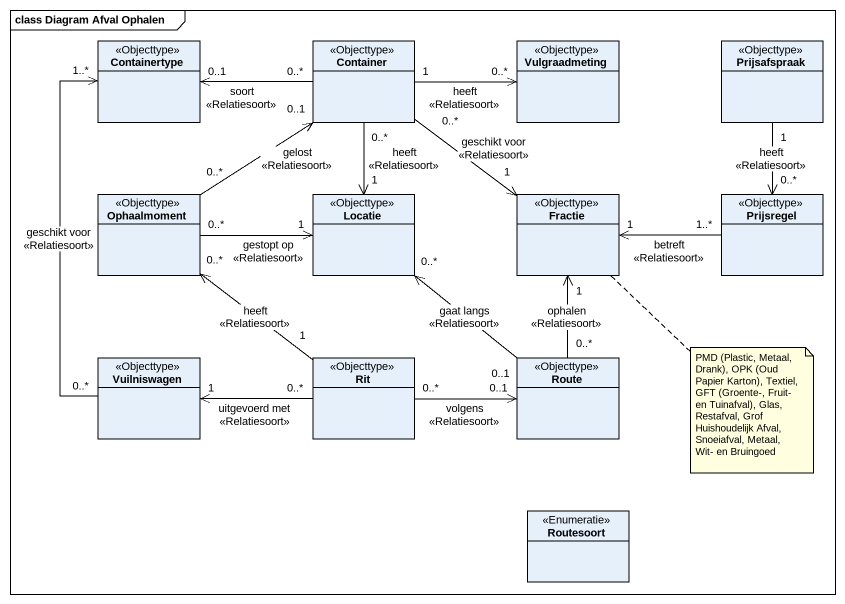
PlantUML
@startuml
mainframe class Diagram Afval Ophalen
hide circle
hide empty members
class Containertype <<Objecttype>>
class Container <<Objecttype>>
class Vulgraadmeting <<Objecttype>>
class Prijsafspraak <<Objecttype>>
class Ophaalmoment <<Objecttype>>
class Locatie <<Objecttype>>
class Fractie <<Objecttype>>
class Prijsregel <<Objecttype>>
class Vuilniswagen <<Objecttype>>
class Rit <<Objecttype>>
class Route <<Objecttype>>
enum Routesoort <<Enumeratie>>
Container "0..*" -left-> "0..1" Containertype : soort\n<<Relatiesoort>>
Container "1" -right-> "0..*" Vulgraadmeting : heeft\n<<Relatiesoort>>
Container "0..*" --> "1" Locatie : heeft\n<<Relatiesoort>>
Container "0..*" --> "1" Fractie : geschikt voor\n<<Relatiesoort>>
Prijsafspraak "1" --> "0..*" Prijsregel : heeft\n<<Relatiesoort>>
Ophaalmoment "0..*" -up-> "0..1" Container : gelost\n<<Relatiesoort>>
Ophaalmoment "0..*" -right-> "1" Locatie : gestopt op\n<<Relatiesoort>>
Prijsregel "1..*" -left-> "1" Fractie : betreft\n<<Relatiesoort>>
Vuilniswagen "0..*" -up-> "1..*" Containertype : geschikt voor\n<<Relatiesoort>>
Rit "1" -up-> "0..*" Ophaalmoment : heeft\n<<Relatiesoort>>
Rit "0..*" -left-> "1" Vuilniswagen : uitgevoerd met\n<<Relatiesoort>>
Rit "0..*" -right-> "0..1" Route : volgens\n<<Relatiesoort>>
Route "0..1" -up-> "0..*" Locatie : gaat langs\n<<Relatiesoort>>
Route "0..*" -up-> "1" Fractie : ophalen\n<<Relatiesoort>>
note bottom of Fractie : PMD (Plastic, Metaal, Drank), OPK (Oud Papier Karton), Textiel, GFT (Groente-, Fruit- en Tuinafval), Glas, Restafval, Grof Huishoudelijk Afval, Snoeiafval, Metaal, Wit- en Bruingoed
@enduml
